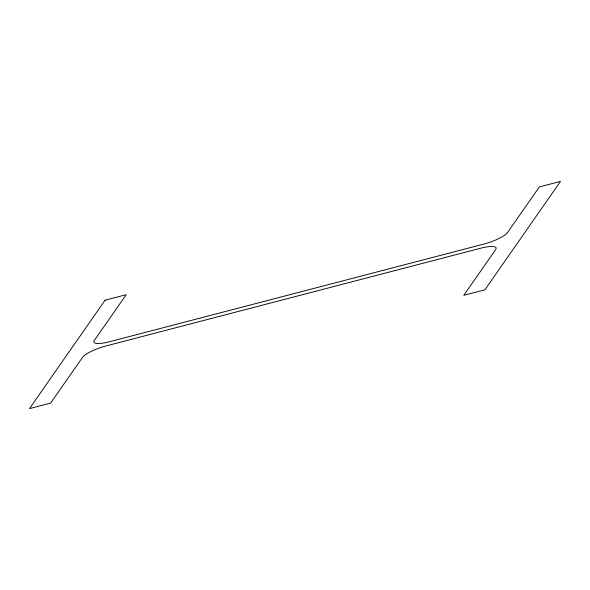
<?xml version="1.0" encoding="UTF-8"?>
<svg xmlns="http://www.w3.org/2000/svg" width="590" height="590" viewBox="0 0 590 590"><rect width="100%" height="100%" fill="white"/><g stroke="black" fill="none" stroke-linecap="round" stroke-linejoin="round"><path stroke-width="0.89" d="M105.094 300.192L29.5 408.612L50.644 403.095L82.526 357.37A21.085 4.89 -18.8 0 1 106.532 345.829L480.629 248.235A21.085 4.89 -18.8 0 1 495.637 249.607L463.762 295.325L484.906 289.808L560.5 181.388L539.356 186.905L507.474 232.63A21.085 4.89 -18.8 0 1 483.468 244.172L109.371 341.765A21.085 4.89 -18.8 0 1 94.363 340.393L126.238 294.675L105.094 300.192"/></g></svg>
